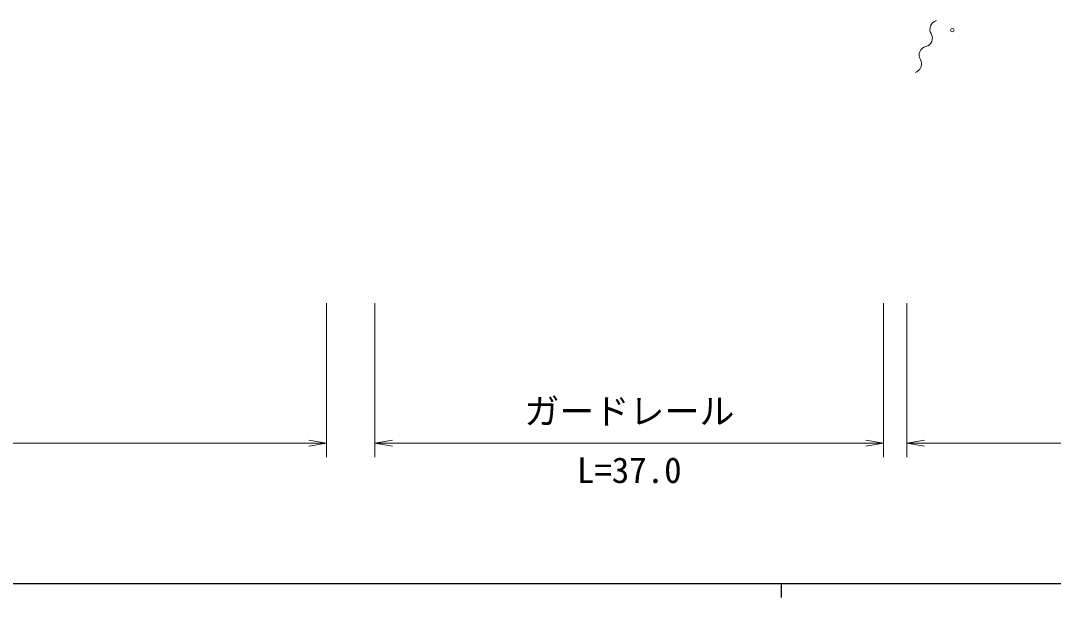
# Model space of a CAD drawing. Units: millimetres at full size, sheet at 1:1000; details may follow other scales. Extents: x 40000 to 680000, y 20000 to 380000.
# Drawn here: x 113709 to 187428, y 204000 to 245168 of the extents above; entities that cross this region are included whole.
import ezdxf
from ezdxf.enums import TextEntityAlignment as Align

# ---------------------------------------------------------------- set-up
doc = ezdxf.new("R2010")
doc.units = ezdxf.units.MM
doc.header["$LTSCALE"] = 1000
for name, color, linetype, lineweight in [('M-BGD', 7, 'Continuous', 13), ('M-STR-HTXT', 7, 'Continuous', 13), ('M-TTL-BAND', 7, 'Continuous', 25)]:
    doc.layers.add(name, color=color, linetype=linetype, lineweight=lineweight)
doc.styles.add('ＭＳ ゴシック', font='')
doc.styles.get('ＭＳ ゴシック').set_extended_font_data('MS Gothic')

# ---------------------------------------------------------------- blocks, each defined once
blk = doc.blocks.new('open_arrow')
at = {"color": 0, "linetype": 'Continuous', "lineweight": -2}
blk.add_lwpolyline([(7.5, 1.25), (0, 0), (7.5, -1.25)], dxfattribs=at)

msp = doc.modelspace()

# ---------------------------------------------------------------- linework, layer by layer
at = {"layer": 'M-BGD'}
msp.add_circle((180215, 244494), 125, dxfattribs=at)
for centre, start, end in [((179242, 244563), 104.37729, 210.63749), ((178166, 243926), 284.37729, 30.63749), ((178477, 242715), 104.37729, 210.63749), ((177401, 242078), 284.37729, 30.63749)]:
    msp.add_arc(centre, 625, start, end, dxfattribs=at)
at = {"layer": 'M-STR-HTXT'}
for p, q in [((135532, 225000), (135532, 214000)), ((139000, 225000), (139000, 214000)), ((175304, 225000), (175304, 214000)), ((176971, 225000), (176971, 214000)), ((65000, 215000), (135532, 215000)), ((139000, 215000), (175304, 215000)), ((176971, 215000), (227432, 215000))]:
    msp.add_line(p, q, dxfattribs=at)
at = {"layer": 'M-TTL-BAND'}
for p, q in [((40000, 205000), (579000, 205000)), ((168000, 205000), (168000, 204000))]:
    msp.add_line(p, q, dxfattribs=at)

# ---------------------------------------------------------------- block references
at = {"layer": 'M-STR-HTXT', "xscale": 167, "yscale": 167, "rotation": 180}
for p in [(135532, 215000), (175304, 215000)]:
    msp.add_blockref('open_arrow', p, dxfattribs=at)
at = {"layer": 'M-STR-HTXT', "xscale": 167, "yscale": 167}
for p in [(139000, 215000), (176971, 215000)]:
    msp.add_blockref('open_arrow', p, dxfattribs=at)

# ---------------------------------------------------------------- texts
at = {"layer": 'M-STR-HTXT', "style": 'ＭＳ ゴシック'}
for s, p in [('ガードレール', (157166, 215819)), ('L=37.0', (157152, 211612))]:
    msp.add_text(s, height=1833, dxfattribs=at).set_placement(p, align=Align.BOTTOM_CENTER)

doc.saveas('drawing.dxf')
